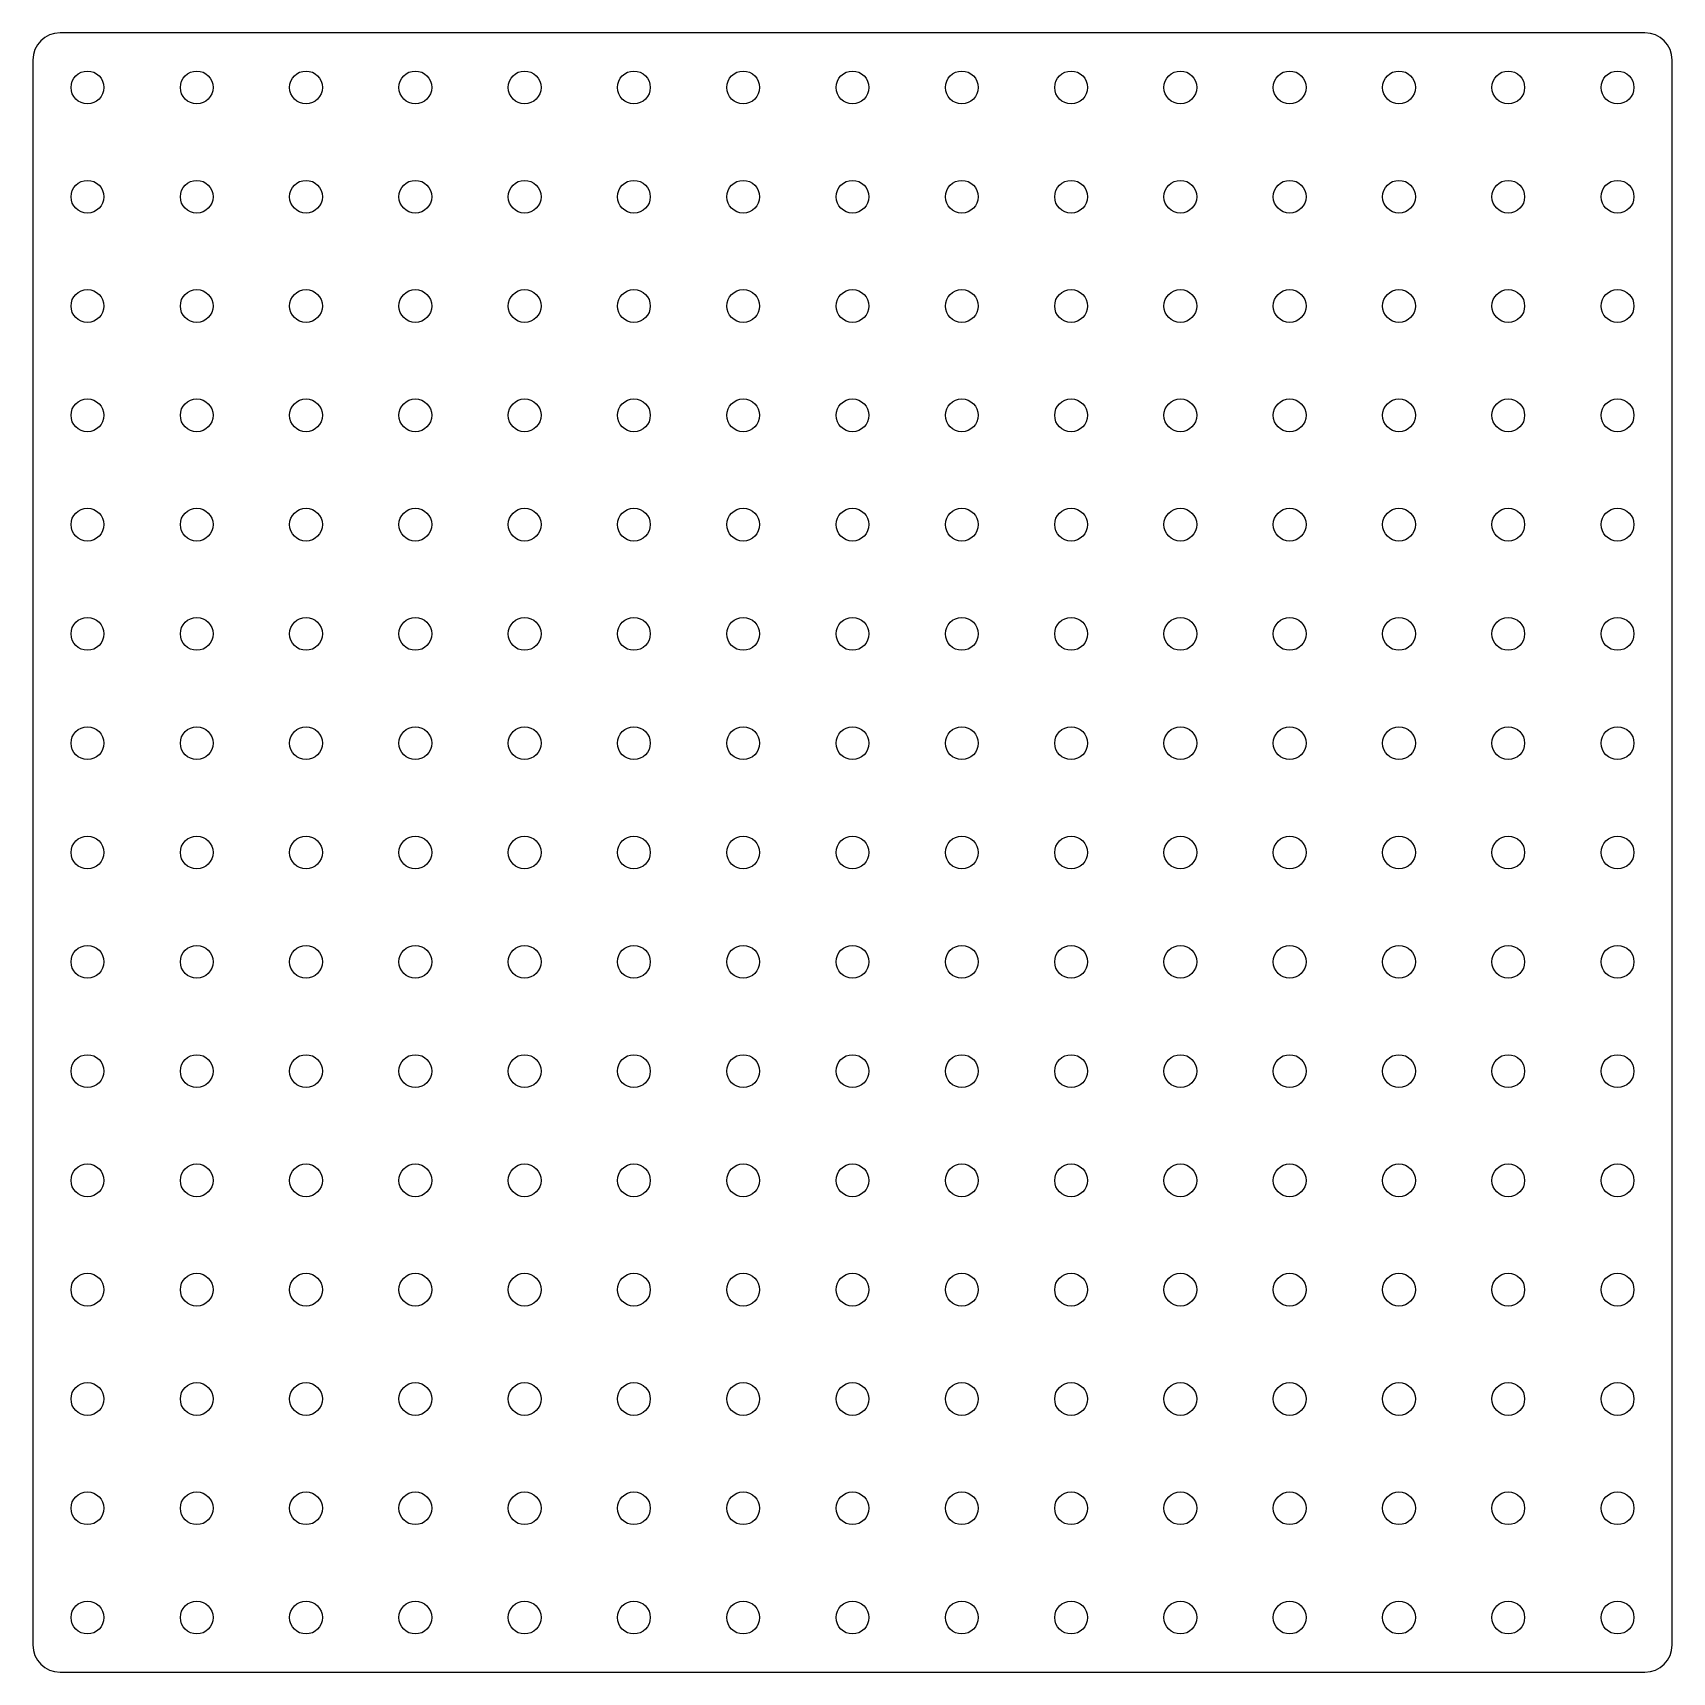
# Model space of a CAD drawing. Header units: millimetres. Extents: x 0 to 150, y 0 to 150.
import ezdxf

# ---------------------------------------------------------------- set-up
doc = ezdxf.new("R2010")
doc.units = ezdxf.units.MM
doc.layers.add('Shape2DView', color=7, linetype='CONTINUOUS')

msp = doc.modelspace()

# ---------------------------------------------------------------- linework, layer by layer
at = {"layer": 'Shape2DView'}
for p, q in [((147.5, 150), (2.5, 150)), ((0, 147.5), (0, 2.5)), ((150, 2.5), (150, 147.5)), ((2.5, 0), (147.5, 0))]:
    msp.add_line(p, q, dxfattribs=at)
for centre in [(5, 145), (15, 145), (25, 145), (35, 145), (45, 145), (55, 145), (65, 145), (75, 145), (85, 145), (95, 145), (105, 145), (115, 145), (125, 145), (135, 145), (145, 145), (5, 135), (15, 135), (25, 135), (35, 135), (45, 135), (55, 135), (65, 135), (75, 135), (85, 135), (95, 135), (105, 135), (115, 135), (125, 135), (135, 135), (145, 135), (5, 125), (15, 125), (25, 125), (35, 125), (45, 125), (55, 125), (65, 125), (75, 125), (85, 125), (95, 125), (105, 125), (115, 125), (125, 125), (135, 125), (145, 125), (5, 115), (15, 115), (25, 115), (35, 115), (45, 115), (55, 115), (65, 115), (75, 115), (85, 115), (95, 115), (105, 115), (115, 115), (125, 115), (135, 115), (145, 115), (5, 105), (15, 105), (25, 105), (35, 105), (45, 105), (55, 105), (65, 105), (75, 105), (85, 105), (95, 105), (105, 105), (115, 105), (125, 105), (135, 105), (145, 105), (5, 95), (15, 95), (25, 95), (35, 95), (45, 95), (55, 95), (65, 95), (75, 95), (85, 95), (95, 95), (105, 95), (115, 95), (125, 95), (135, 95), (145, 95), (5, 85), (15, 85), (25, 85), (35, 85), (45, 85), (55, 85), (65, 85), (75, 85), (85, 85), (95, 85), (105, 85), (115, 85), (125, 85), (135, 85), (145, 85), (5, 75), (15, 75), (25, 75), (35, 75), (45, 75), (55, 75), (65, 75), (75, 75), (85, 75), (95, 75), (105, 75), (115, 75), (125, 75), (135, 75), (145, 75), (5, 65), (15, 65), (25, 65), (35, 65), (45, 65), (55, 65), (65, 65), (75, 65), (85, 65), (95, 65), (105, 65), (115, 65), (125, 65), (135, 65), (145, 65), (5, 55), (15, 55), (25, 55), (35, 55), (45, 55), (55, 55), (65, 55), (75, 55), (85, 55), (95, 55), (105, 55), (115, 55), (125, 55), (135, 55), (145, 55), (5, 45), (15, 45), (25, 45), (35, 45), (45, 45), (55, 45), (65, 45), (75, 45), (85, 45), (95, 45), (105, 45), (115, 45), (125, 45), (135, 45), (145, 45), (5, 35), (15, 35), (25, 35), (35, 35), (45, 35), (55, 35), (65, 35), (75, 35), (85, 35), (95, 35), (105, 35), (115, 35), (125, 35), (135, 35), (145, 35), (5, 25), (15, 25), (25, 25), (35, 25), (45, 25), (55, 25), (65, 25), (75, 25), (85, 25), (95, 25), (105, 25), (115, 25), (125, 25), (135, 25), (145, 25), (5, 15), (15, 15), (25, 15), (35, 15), (45, 15), (55, 15), (65, 15), (75, 15), (85, 15), (95, 15), (105, 15), (115, 15), (125, 15), (135, 15), (145, 15), (5, 5), (15, 5), (25, 5), (35, 5), (45, 5), (55, 5), (65, 5), (75, 5), (85, 5), (95, 5), (105, 5), (115, 5), (125, 5), (135, 5), (145, 5)]:
    msp.add_circle(centre, 1.5, dxfattribs=at)
for centre, start, end in [((2.5, 147.5), 90, 180), ((147.5, 147.5), 0, 90), ((2.5, 2.5), -180, -90), ((147.5, 2.5), -90, 0)]:
    msp.add_arc(centre, 2.5, start, end, dxfattribs=at)

doc.saveas('drawing.dxf')
